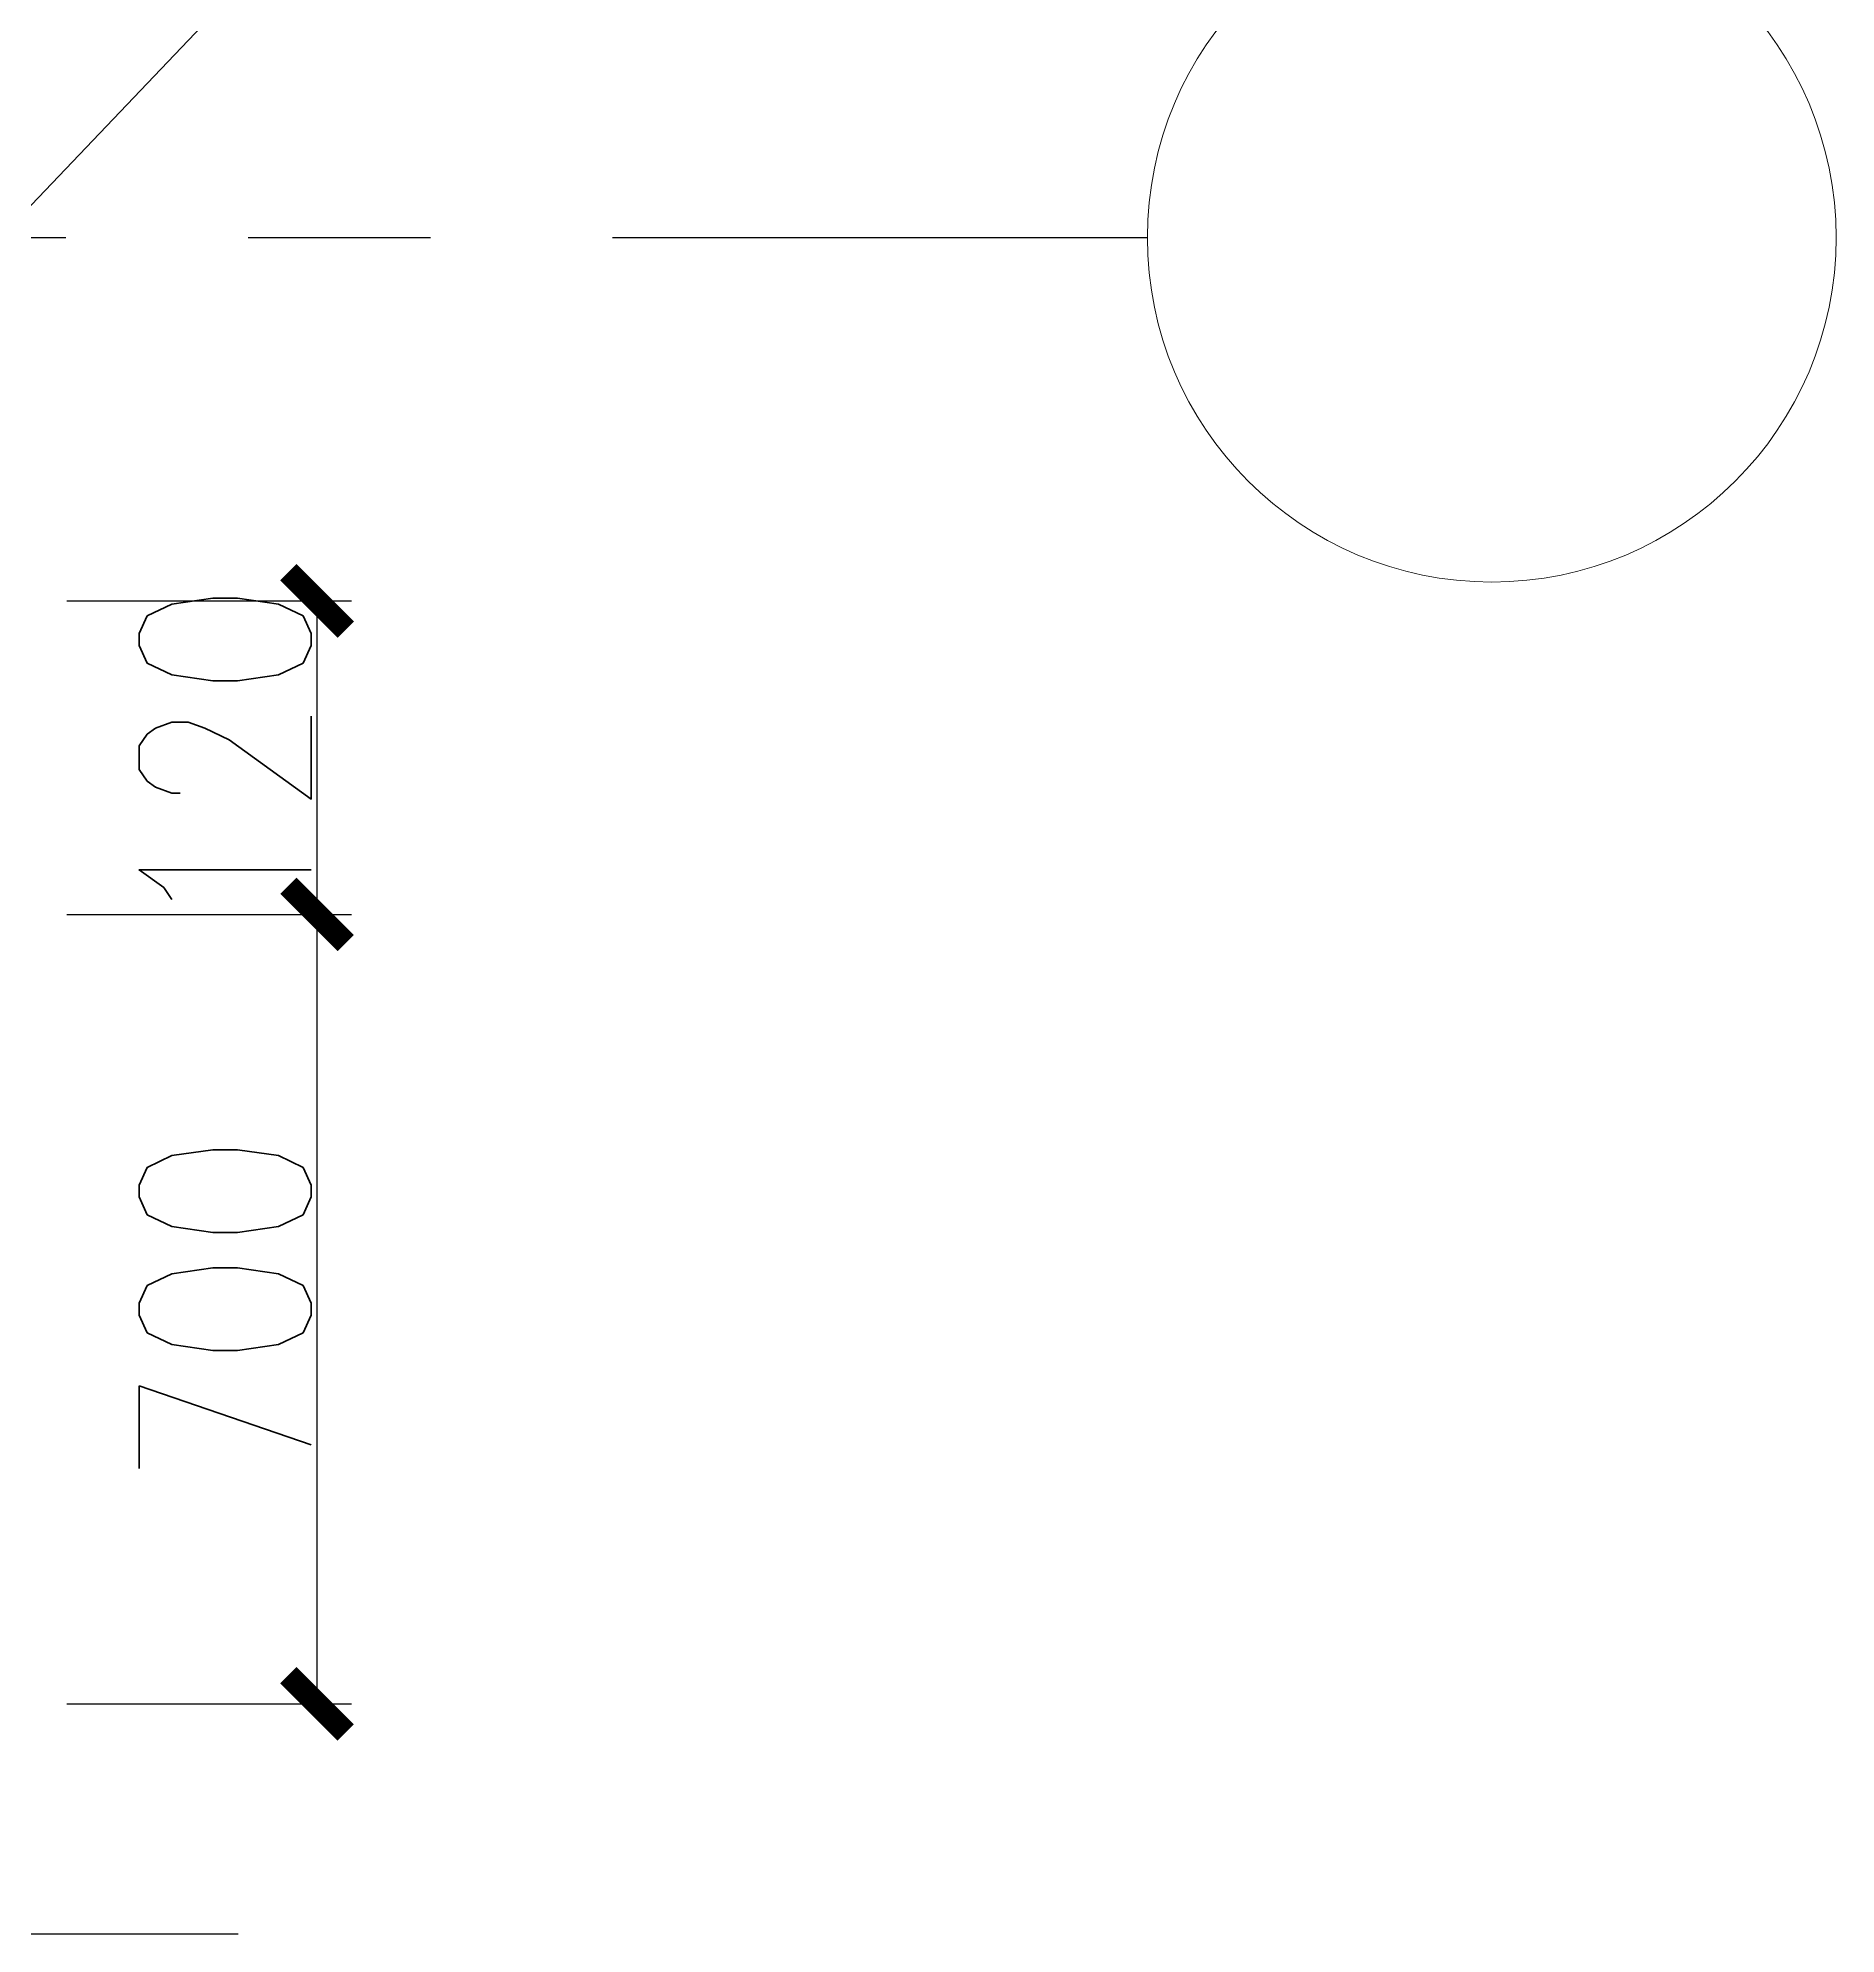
# Model space of a CAD drawing. Extents: x 2303022 to 2899168, y 17226141 to 18257813.
# Drawn here: x 2607379 to 2612674, y 18062695 to 18068276 of the extents above; entities that cross this region are included whole.
import ezdxf

# ---------------------------------------------------------------- set-up
doc = ezdxf.new("R2010")
doc.units = 0
doc.header["$LTSCALE"] = 1000
doc.header["$MEASUREMENT"] = 0
doc.linetypes.add('CENTER2', pattern=[28.575, 19.05, -3.175, 3.175, -3.175])
doc.layers.get('Defpoints').update_dxf_attribs({"color": 250})
doc.layers.add('尺寸线', color=7, linetype='Continuous', lineweight=13)
doc.styles.add('Z3', font='txt.shx', dxfattribs={"width": 0.8, "height": 300, "bigfont": 'hztxt.shx'})
doc.dimstyles.new('ISO-25_WS', dxfattribs={"dimtxt": 3, "dimasz": 100, "dimexe": 60, "dimexo": 0, "dimgap": 10, "dimtad": 1, "dimdec": 0, "dimdsep": 46, "dimtxsty": 'Z3', "dimblk1": 'ARCHTICK', "dimblk2": 'ARCHTICK', "dimsah": 1, "dimcen": 2.5, "dimclrd": 4, "dimclre": 4, "dimclrt": 7, "dimadec": 0, "dimazin": 0, "dimtfac": 1, "dimtdec": 4, "dimtmove": 2, "dimatfit": 3, "dimldrblk": 'ARCHTICK', "dimfxl": 0, "dimtolj": 1, "dimtzin": 0, "dimarcsym": 0})

# ---------------------------------------------------------------- blocks, each defined once
blk = doc.blocks.new('_ArchTick')
at = {"color": 0, "linetype": 'ByBlock', "const_width": 0.4}
blk.add_lwpolyline([(-0.5, -0.5), (0.5, 0.5)], dxfattribs=at)
blk = doc.blocks.new('*D353')
at = {"color": 4, "lineweight": -2}
for p, q in [((-236433.2, 651376.7), (-235937, 651376.7)), ((-235997, 650001.8), (-235997, 651376.7)), ((-236433.2, 650001.8), (-235937, 650001.8))]:
    blk.add_line(p, q, dxfattribs=at)
at = {"layer": 'Defpoints', "color": 0}
for p in [(-236433.2, 651376.7), (-235997, 651376.7), (-236433.2, 650001.8)]:
    blk.add_point(p, dxfattribs=at)
at = {"color": 4, "lineweight": -2, "xscale": 100, "yscale": 100, "zscale": 100}
for p, rotation in [((-235997, 651376.7), 90), ((-235997, 650001.8), 270)]:
    blk.add_blockref('_ArchTick', p, dxfattribs=dict(at, rotation=rotation))
at = {"color": 7, "insert": (-236157, 650689.2), "char_height": 300, "attachment_point": 5, "rotation": 90, "style": 'Z3'}
blk.add_mtext('\\A1;700', dxfattribs=at)
blk = doc.blocks.new('*D354')
at = {"color": 4, "lineweight": -2}
for p, q in [((-236433.2, 651922.7), (-235937, 651922.7)), ((-235997, 651376.7), (-235997, 651922.7)), ((-236433.2, 651376.7), (-235937, 651376.7))]:
    blk.add_line(p, q, dxfattribs=at)
at = {"layer": 'Defpoints', "color": 0}
for p in [(-236433.2, 651922.7), (-235997, 651922.7), (-236433.2, 651376.7)]:
    blk.add_point(p, dxfattribs=at)
at = {"color": 4, "lineweight": -2, "xscale": 100, "yscale": 100, "zscale": 100}
for p, rotation in [((-235997, 651922.7), 90), ((-235997, 651376.7), 270)]:
    blk.add_blockref('_ArchTick', p, dxfattribs=dict(at, rotation=rotation))
at = {"color": 7, "insert": (-236157, 651649.7), "char_height": 300, "attachment_point": 5, "rotation": 90, "style": 'Z3'}
blk.add_mtext('\\A1;120', dxfattribs=at)
blk = doc.blocks.new('Z333')
for p, q in [((-235764, 653378), (-236726.2, 652370.3)), ((-236134.5, 649600.8), (-237013.6, 649600.8))]:
    blk.add_line(p, q)
at = {"color": 1, "linetype": 'CENTER2', "ltscale": 0.1}
blk.add_line((-238339.5, 652555.5), (-234550.3, 652555.5), dxfattribs=at)
at = {"layer": 'Defpoints', "color": 0, "linetype": 'ByBlock'}
blk.add_point((-235898.8, 650934.6), dxfattribs=at)
at = {"layer": '尺寸线', "color": 4}
blk.add_circle((-233950.3, 652555.5), 600, dxfattribs=at)
for base, p1, p2, text, picture, middle in [((-235997, 651922.7), (-236433.2, 651376.7), (-236433.2, 651922.7), '120', '*D354', (-236157, 651649.7)), ((-235997, 651376.7), (-236433.2, 650001.8), (-236433.2, 651376.7), '700', '*D353', (-236157, 650689.2))]:
    dim = blk.add_linear_dim(base=base, p1=p1, p2=p2, angle=270, text=text, dimstyle='ISO-25_WS')
    dim.commit()
    dim.dimension.update_dxf_attribs({"geometry": picture, "text_midpoint": middle})

msp = doc.modelspace()

# ---------------------------------------------------------------- block references
at = {"xscale": 1.689999997615814, "yscale": 1.690000001341105, "zscale": 1.69}
msp.add_blockref('Z333', (3007036.2, 16964869.4), dxfattribs=at)

doc.saveas('drawing.dxf')
